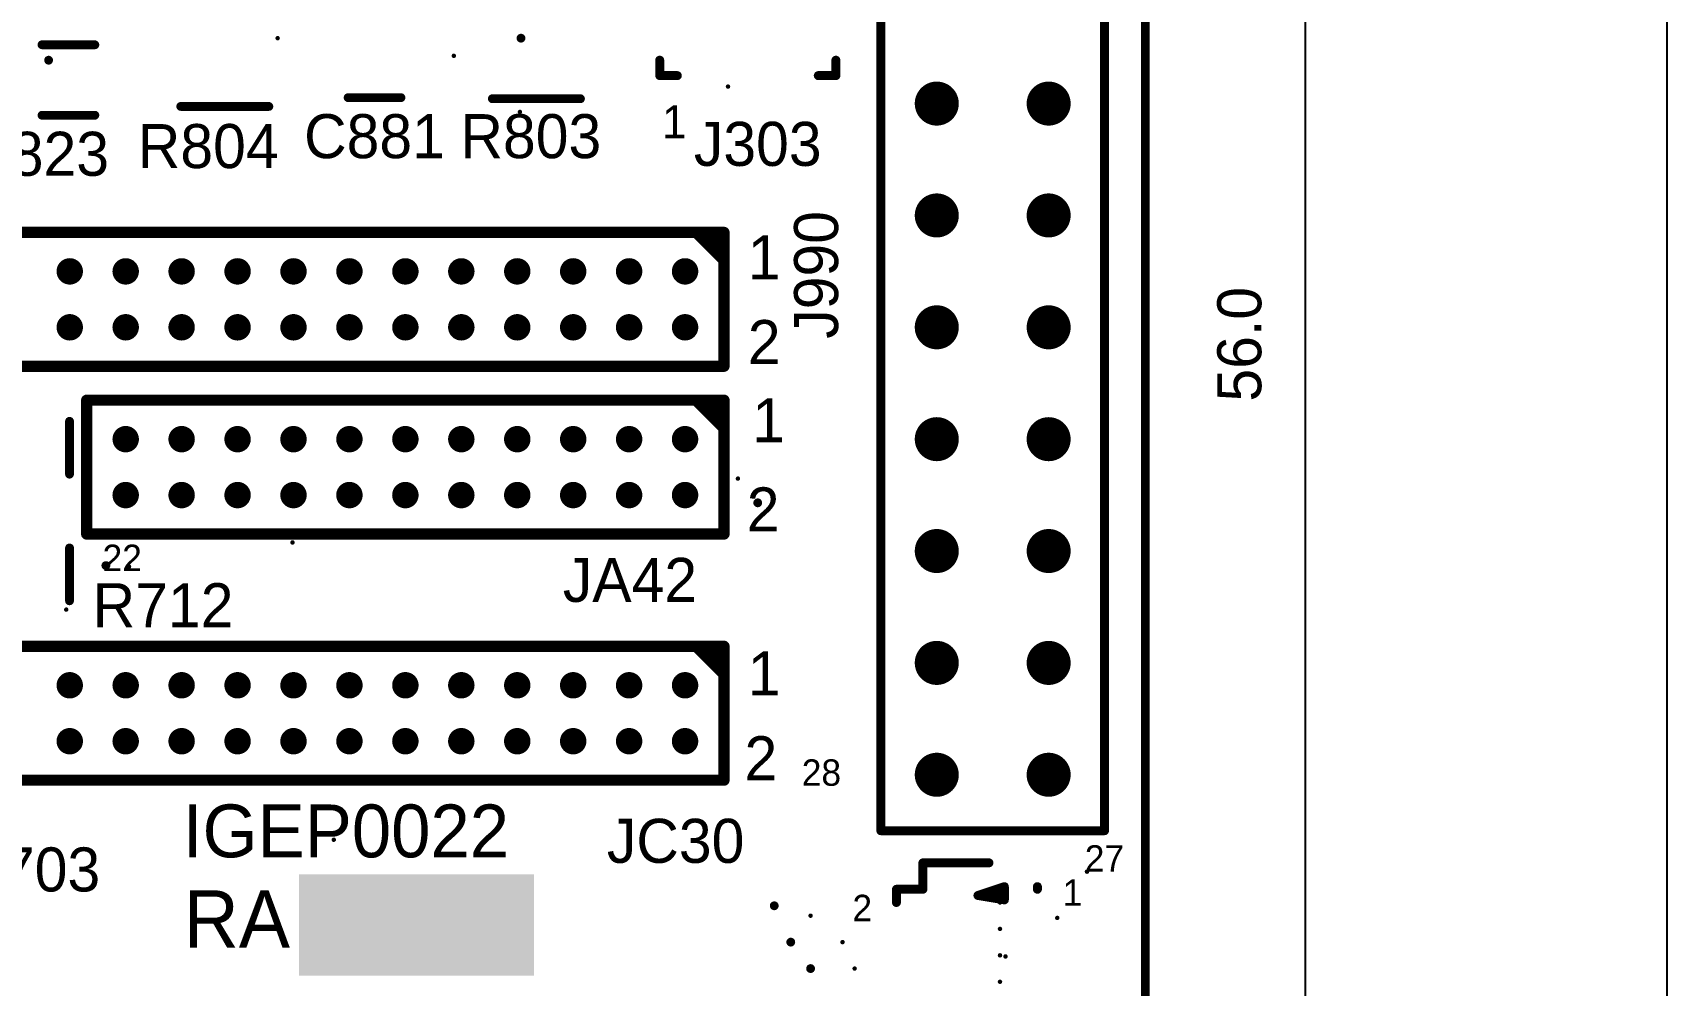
# Model space of a CAD drawing. Extents: x -22 to 197, y -17 to 116.
# Drawn here: x 159.79 to 196.9, y 28.71 to 50.34 of the extents above; entities that cross this region are included whole.
import ezdxf

# ---------------------------------------------------------------- set-up
doc = ezdxf.new("R2010")
doc.units = 0
doc.header["$MEASUREMENT"] = 0
doc.layers.get('0').update_dxf_attribs({"linetype": 'CONTINUOUS'})
doc.layers.get('DEFPOINTS').update_dxf_attribs({"linetype": 'CONTINUOUS'})
for name, color, linetype in [('DRILLDRAWING', 1, 'CONTINUOUS'), ('MECHANICAL1', 6, 'CONTINUOUS'), ('TOPOVERLAY', 2, 'CONTINUOUS')]:
    doc.layers.add(name, color=color, linetype=linetype)
doc.dimstyles.get("Standard").update_dxf_attribs({"dimtxt": 0.18, "dimasz": 0.18, "dimexe": 0.18, "dimexo": 0.0625, "dimgap": 0.09, "dimtad": 0, "dimtih": 1, "dimtoh": 1, "dimdec": 4, "dimzin": 0, "dimtxsty": 'STANDARD', "dimcen": 0.09, "dimazin": 3, "dimtfac": 1, "dimtdec": 4, "dimtofl": 0, "dimtmove": 0, "dimatfit": 3, "dimtolj": 1, "dimtzin": 0})

# ---------------------------------------------------------------- blocks, each defined once
blk = doc.blocks.new('*D7')
at = {"color": 0, "linetype": 'BYBLOCK'}
for p, q in [((181.812, 71.268), (189.69, 71.268)), ((188.69, 16.268), (188.69, 70.268)), ((181.812, 15.268), (189.69, 15.268))]:
    blk.add_line(p, q, dxfattribs=at)
for points in [[(188.523, 70.268), (188.856, 70.268), (188.69, 71.268)], [(188.523, 16.268), (188.856, 16.268), (188.69, 15.268)]]:
    blk.add_solid(points, dxfattribs=at)
at = {"layer": 'DEFPOINTS', "color": 0, "linetype": 'BYBLOCK'}
for p in [(181.75, 71.268), (188.69, 71.268), (181.75, 15.268)]:
    blk.add_point(p, dxfattribs=at)
at = {"color": 0, "linetype": 'BYBLOCK', "insert": (187.19, 43.268), "char_height": 1, "attachment_point": 5, "rotation": 90}
blk.add_mtext('\\A1;56.0', dxfattribs=at)

msp = doc.modelspace()

# ---------------------------------------------------------------- linework, layer by layer
at = {"linetype": 'CONTINUOUS'}
msp.add_lwpolyline([(-22.345, -16.637), (196.901, -16.637), (196.901, 115.701), (-22.345, 115.701)], close=True, dxfattribs=at)
at = {"layer": 'DRILLDRAWING', "const_width": 0.2}
msp.add_lwpolyline([(185.05, 11.268), (185.05, 75.268)], dxfattribs=at)
at = {"layer": 'DRILLDRAWING'}
for points, const_width in [([(165.325, 50.218, 1), (165.375, 50.218, 1)], 0.05), ([(170.825, 50.218, 1), (170.925, 50.218, 1)], 0.1), ([(160.1, 49.718, 1), (160.2, 49.718, 1)], 0.1), ([(169.325, 49.818, 1), (169.375, 49.818, 1)], 0.05), ([(175.55, 49.118, 1), (175.6, 49.118, 1)], 0.05), ([(180.065, 48.733, 1), (180.565, 48.733, 1)], 0.5), ([(182.605, 48.733, 1), (183.105, 48.733, 1)], 0.5), ([(170.825, 48.543, 1), (170.875, 48.543, 1)], 0.05), ([(180.065, 46.193, 1), (180.565, 46.193, 1)], 0.5), ([(182.605, 46.193, 1), (183.105, 46.193, 1)], 0.5), ([(160.48, 44.923, 1), (160.78, 44.923, 1)], 0.3), ([(161.75, 44.923, 1), (162.05, 44.923, 1)], 0.3), ([(163.02, 44.923, 1), (163.32, 44.923, 1)], 0.3), ([(164.29, 44.923, 1), (164.59, 44.923, 1)], 0.3), ([(165.56, 44.923, 1), (165.86, 44.923, 1)], 0.3), ([(166.83, 44.923, 1), (167.13, 44.923, 1)], 0.3), ([(168.1, 44.923, 1), (168.4, 44.923, 1)], 0.3), ([(169.37, 44.923, 1), (169.67, 44.923, 1)], 0.3), ([(170.64, 44.923, 1), (170.94, 44.923, 1)], 0.3), ([(171.91, 44.923, 1), (172.21, 44.923, 1)], 0.3), ([(173.18, 44.923, 1), (173.48, 44.923, 1)], 0.3), ([(174.45, 44.923, 1), (174.75, 44.923, 1)], 0.3), ([(160.48, 43.653, 1), (160.78, 43.653, 1)], 0.3), ([(161.75, 43.653, 1), (162.05, 43.653, 1)], 0.3), ([(163.02, 43.653, 1), (163.32, 43.653, 1)], 0.3), ([(164.29, 43.653, 1), (164.59, 43.653, 1)], 0.3), ([(165.56, 43.653, 1), (165.86, 43.653, 1)], 0.3), ([(166.83, 43.653, 1), (167.13, 43.653, 1)], 0.3), ([(168.1, 43.653, 1), (168.4, 43.653, 1)], 0.3), ([(169.37, 43.653, 1), (169.67, 43.653, 1)], 0.3), ([(170.64, 43.653, 1), (170.94, 43.653, 1)], 0.3), ([(171.91, 43.653, 1), (172.21, 43.653, 1)], 0.3), ([(173.18, 43.653, 1), (173.48, 43.653, 1)], 0.3), ([(174.45, 43.653, 1), (174.75, 43.653, 1)], 0.3), ([(180.065, 43.653, 1), (180.565, 43.653, 1)], 0.5), ([(182.605, 43.653, 1), (183.105, 43.653, 1)], 0.5), ([(180.065, 41.113, 1), (180.565, 41.113, 1)], 0.5), ([(182.605, 41.113, 1), (183.105, 41.113, 1)], 0.5), ([(161.75, 41.113, 1), (162.05, 41.113, 1)], 0.3), ([(163.02, 41.113, 1), (163.32, 41.113, 1)], 0.3), ([(164.29, 41.113, 1), (164.59, 41.113, 1)], 0.3), ([(165.56, 41.113, 1), (165.86, 41.113, 1)], 0.3), ([(166.83, 41.113, 1), (167.13, 41.113, 1)], 0.3), ([(168.1, 41.113, 1), (168.4, 41.113, 1)], 0.3), ([(169.37, 41.113, 1), (169.67, 41.113, 1)], 0.3), ([(170.64, 41.113, 1), (170.94, 41.113, 1)], 0.3), ([(171.91, 41.113, 1), (172.21, 41.113, 1)], 0.3), ([(173.18, 41.113, 1), (173.48, 41.113, 1)], 0.3), ([(174.45, 41.113, 1), (174.75, 41.113, 1)], 0.3), ([(161.75, 39.843, 1), (162.05, 39.843, 1)], 0.3), ([(163.02, 39.843, 1), (163.32, 39.843, 1)], 0.3), ([(164.29, 39.843, 1), (164.59, 39.843, 1)], 0.3), ([(165.56, 39.843, 1), (165.86, 39.843, 1)], 0.3), ([(166.83, 39.843, 1), (167.13, 39.843, 1)], 0.3), ([(168.1, 39.843, 1), (168.4, 39.843, 1)], 0.3), ([(169.37, 39.843, 1), (169.67, 39.843, 1)], 0.3), ([(170.64, 39.843, 1), (170.94, 39.843, 1)], 0.3), ([(171.91, 39.843, 1), (172.21, 39.843, 1)], 0.3), ([(173.18, 39.843, 1), (173.48, 39.843, 1)], 0.3), ([(174.45, 39.843, 1), (174.75, 39.843, 1)], 0.3), ([(175.775, 40.218, 1), (175.825, 40.218, 1)], 0.05), ([(176.2, 39.668, 1), (176.3, 39.668, 1)], 0.1), ([(180.065, 38.573, 1), (180.565, 38.573, 1)], 0.5), ([(182.605, 38.573, 1), (183.105, 38.573, 1)], 0.5), ([(165.662, 38.768, 1), (165.712, 38.768, 1)], 0.05), ([(161.4, 38.243, 1), (161.5, 38.243, 1)], 0.1), ([(161.95, 38.218, 1), (162, 38.218, 1)], 0.05), ([(160.525, 37.243, 1), (160.575, 37.243, 1)], 0.05), ([(180.065, 36.033, 1), (180.565, 36.033, 1)], 0.5), ([(182.605, 36.033, 1), (183.105, 36.033, 1)], 0.5), ([(160.48, 35.525, 1), (160.78, 35.525, 1)], 0.3), ([(161.75, 35.525, 1), (162.05, 35.525, 1)], 0.3), ([(163.02, 35.525, 1), (163.32, 35.525, 1)], 0.3), ([(164.29, 35.525, 1), (164.59, 35.525, 1)], 0.3), ([(165.56, 35.525, 1), (165.86, 35.525, 1)], 0.3), ([(166.83, 35.525, 1), (167.13, 35.525, 1)], 0.3), ([(168.1, 35.525, 1), (168.4, 35.525, 1)], 0.3), ([(169.37, 35.525, 1), (169.67, 35.525, 1)], 0.3), ([(170.64, 35.525, 1), (170.94, 35.525, 1)], 0.3), ([(171.91, 35.525, 1), (172.21, 35.525, 1)], 0.3), ([(173.18, 35.525, 1), (173.48, 35.525, 1)], 0.3), ([(174.45, 35.525, 1), (174.75, 35.525, 1)], 0.3), ([(160.48, 34.255, 1), (160.78, 34.255, 1)], 0.3), ([(161.75, 34.255, 1), (162.05, 34.255, 1)], 0.3), ([(163.02, 34.255, 1), (163.32, 34.255, 1)], 0.3), ([(164.29, 34.255, 1), (164.59, 34.255, 1)], 0.3), ([(165.56, 34.255, 1), (165.86, 34.255, 1)], 0.3), ([(166.83, 34.255, 1), (167.13, 34.255, 1)], 0.3), ([(168.1, 34.255, 1), (168.4, 34.255, 1)], 0.3), ([(169.37, 34.255, 1), (169.67, 34.255, 1)], 0.3), ([(170.64, 34.255, 1), (170.94, 34.255, 1)], 0.3), ([(171.91, 34.255, 1), (172.21, 34.255, 1)], 0.3), ([(173.18, 34.255, 1), (173.48, 34.255, 1)], 0.3), ([(174.45, 34.255, 1), (174.75, 34.255, 1)], 0.3), ([(180.065, 33.493, 1), (180.565, 33.493, 1)], 0.5), ([(182.605, 33.493, 1), (183.105, 33.493, 1)], 0.5), ([(166.6, 32.018, 1), (166.65, 32.018, 1)], 0.05), ([(183.7, 31.293, 1), (183.75, 31.293, 1)], 0.05), ([(176.575, 30.518, 1), (176.675, 30.518, 1)], 0.1), ([(181.725, 30.593, 1), (181.775, 30.593, 1)], 0.05), ([(177.425, 30.293, 1), (177.475, 30.293, 1)], 0.05), ([(183.025, 30.243, 1), (183.075, 30.243, 1)], 0.05), ([(176.95, 29.693, 1), (177.05, 29.693, 1)], 0.1), ([(178.15, 29.693, 1), (178.2, 29.693, 1)], 0.05), ([(181.725, 29.993, 1), (181.775, 29.993, 1)], 0.05), ([(181.725, 29.393, 1), (181.775, 29.393, 1)], 0.05), ([(181.85, 29.368, 1), (181.9, 29.368, 1)], 0.05), ([(177.4, 29.093, 1), (177.5, 29.093, 1)], 0.1), ([(178.425, 29.093, 1), (178.475, 29.093, 1)], 0.05), ([(181.725, 28.793, 1), (181.775, 28.793, 1)], 0.05)]:
    msp.add_lwpolyline(points, format="xyb", close=True, dxfattribs=dict(at, const_width=const_width))
at = {"layer": 'MECHANICAL1', "const_width": 0.2}
msp.add_lwpolyline([(185.05, 11.268), (185.05, 75.268)], dxfattribs=at)
at = {"layer": 'TOPOVERLAY'}
for points, const_width in [([(179.045, 32.223), (179.045, 67.783)], 0.203), ([(184.125, 32.223), (184.125, 67.783)], 0.203), ([(160, 50.068), (161.2, 50.068)], 0.2), ([(174.025, 49.368), (174.025, 49.718)], 0.203), ([(178.025, 49.368), (178.025, 49.718)], 0.203), ([(174.025, 49.368), (174.425, 49.368)], 0.203), ([(177.625, 49.368), (178.025, 49.368)], 0.203), ([(163.15, 48.668), (165.15, 48.668)], 0.2), ([(166.95, 48.868), (168.15, 48.868)], 0.2), ([(170.225, 48.843), (172.225, 48.843)], 0.2), ([(160, 48.468), (161.2, 48.468)], 0.2), ([(157.205, 45.808), (175.485, 45.808)], 0.254), ([(174.85, 45.808), (175.485, 45.173)], 0.254), ([(175.1, 45.808), (175.485, 45.423)], 0.254), ([(175.485, 42.768), (175.485, 45.808)], 0.254), ([(157.205, 42.768), (175.485, 42.768)], 0.254), ([(161.015, 38.958), (161.015, 41.998)], 0.254), ([(161.015, 41.998), (175.485, 41.998)], 0.254), ([(174.85, 41.998), (175.485, 41.363)], 0.254), ([(175.1, 41.998), (175.485, 41.613)], 0.254), ([(175.485, 38.958), (175.485, 41.998)], 0.254), ([(160.625, 40.318), (160.625, 41.518)], 0.2), ([(161.015, 38.958), (175.485, 38.958)], 0.254), ([(160.625, 37.443), (160.625, 38.643)], 0.2), ([(155.935, 36.41), (175.485, 36.41)], 0.254), ([(174.85, 36.41), (175.485, 35.775)], 0.254), ([(175.1, 36.41), (175.485, 36.025)], 0.254), ([(175.485, 33.37), (175.485, 36.41)], 0.254), ([(155.935, 33.37), (175.485, 33.37)], 0.254), ([(179.045, 32.223), (184.125, 32.223)], 0.203), ([(180, 31.493), (181.5, 31.493)], 0.203), ([(180, 30.893), (180, 31.493)], 0.203), ([(179.4, 30.593), (179.4, 30.893)], 0.203), ([(179.4, 30.893), (180, 30.893)], 0.203), ([(181.25, 30.753), (181.85, 30.953)], 0.203), ([(181.25, 30.753), (181.85, 30.653)], 0.203), ([(181.71, 30.753), (181.71, 30.813)], 0.203), ([(181.85, 30.653), (181.85, 30.953)], 0.203), ([(182.6, 30.893), (182.6, 30.953)], 0.203)]:
    msp.add_lwpolyline(points, dxfattribs=dict(at, const_width=const_width))
for points, const_width in [([(159.95, 50.068, 1), (160.05, 50.068, 1)], 0.1), ([(161.15, 50.068, 1), (161.25, 50.068, 1)], 0.1), ([(173.974, 49.718, 1), (174.075, 49.718, 1)], 0.102), ([(177.974, 49.718, 1), (178.075, 49.718, 1)], 0.102), ([(173.974, 49.368, 1), (174.075, 49.368, 1)], 0.102), ([(173.974, 49.368, 1), (174.075, 49.368, 1)], 0.102), ([(174.374, 49.368, 1), (174.475, 49.368, 1)], 0.102), ([(177.574, 49.368, 1), (177.675, 49.368, 1)], 0.102), ([(177.974, 49.368, 1), (178.075, 49.368, 1)], 0.102), ([(177.974, 49.368, 1), (178.075, 49.368, 1)], 0.102), ([(163.1, 48.668, 1), (163.2, 48.668, 1)], 0.1), ([(165.1, 48.668, 1), (165.2, 48.668, 1)], 0.1), ([(166.9, 48.868, 1), (167, 48.868, 1)], 0.1), ([(168.1, 48.868, 1), (168.2, 48.868, 1)], 0.1), ([(170.175, 48.843, 1), (170.275, 48.843, 1)], 0.1), ([(172.175, 48.843, 1), (172.275, 48.843, 1)], 0.1), ([(159.95, 48.468, 1), (160.05, 48.468, 1)], 0.1), ([(161.15, 48.468, 1), (161.25, 48.468, 1)], 0.1), ([(174.786, 45.808, 1), (174.913, 45.808, 1)], 0.127), ([(175.036, 45.808, 1), (175.163, 45.808, 1)], 0.127), ([(175.421, 45.808, 1), (175.548, 45.808, 1)], 0.127), ([(175.421, 45.808, 1), (175.548, 45.808, 1)], 0.127), ([(175.421, 45.423, 1), (175.548, 45.423, 1)], 0.127), ([(175.421, 45.173, 1), (175.548, 45.173, 1)], 0.127), ([(175.421, 42.768, 1), (175.548, 42.768, 1)], 0.127), ([(175.421, 42.768, 1), (175.548, 42.768, 1)], 0.127), ([(160.951, 41.998, 1), (161.078, 41.998, 1)], 0.127), ([(160.951, 41.998, 1), (161.078, 41.998, 1)], 0.127), ([(174.786, 41.998, 1), (174.913, 41.998, 1)], 0.127), ([(175.036, 41.998, 1), (175.163, 41.998, 1)], 0.127), ([(175.421, 41.998, 1), (175.548, 41.998, 1)], 0.127), ([(175.421, 41.998, 1), (175.548, 41.998, 1)], 0.127), ([(160.575, 41.518, 1), (160.675, 41.518, 1)], 0.1), ([(175.421, 41.613, 1), (175.548, 41.613, 1)], 0.127), ([(175.421, 41.363, 1), (175.548, 41.363, 1)], 0.127), ([(160.575, 40.318, 1), (160.675, 40.318, 1)], 0.1), ([(160.951, 38.958, 1), (161.078, 38.958, 1)], 0.127), ([(160.951, 38.958, 1), (161.078, 38.958, 1)], 0.127), ([(175.421, 38.958, 1), (175.548, 38.958, 1)], 0.127), ([(175.421, 38.958, 1), (175.548, 38.958, 1)], 0.127), ([(160.575, 38.643, 1), (160.675, 38.643, 1)], 0.1), ([(160.575, 37.443, 1), (160.675, 37.443, 1)], 0.1), ([(174.786, 36.41, 1), (174.913, 36.41, 1)], 0.127), ([(175.036, 36.41, 1), (175.163, 36.41, 1)], 0.127), ([(175.421, 36.41, 1), (175.548, 36.41, 1)], 0.127), ([(175.421, 36.41, 1), (175.548, 36.41, 1)], 0.127), ([(175.421, 36.025, 1), (175.548, 36.025, 1)], 0.127), ([(175.421, 35.775, 1), (175.548, 35.775, 1)], 0.127), ([(175.421, 33.37, 1), (175.548, 33.37, 1)], 0.127), ([(175.421, 33.37, 1), (175.548, 33.37, 1)], 0.127), ([(178.994, 32.223, 1), (179.095, 32.223, 1)], 0.102), ([(178.994, 32.223, 1), (179.095, 32.223, 1)], 0.102), ([(184.074, 32.223, 1), (184.175, 32.223, 1)], 0.102), ([(184.074, 32.223, 1), (184.175, 32.223, 1)], 0.102), ([(179.949, 31.493, 1), (180.05, 31.493, 1)], 0.102), ([(179.949, 31.493, 1), (180.05, 31.493, 1)], 0.102), ([(181.449, 31.493, 1), (181.55, 31.493, 1)], 0.102), ([(179.349, 30.893, 1), (179.45, 30.893, 1)], 0.102), ([(179.349, 30.893, 1), (179.45, 30.893, 1)], 0.102), ([(179.949, 30.893, 1), (180.05, 30.893, 1)], 0.102), ([(179.949, 30.893, 1), (180.05, 30.893, 1)], 0.102), ([(181.199, 30.753, 1), (181.3, 30.753, 1)], 0.102), ([(181.199, 30.753, 1), (181.3, 30.753, 1)], 0.102), ([(181.659, 30.813, 1), (181.76, 30.813, 1)], 0.102), ([(181.659, 30.753, 1), (181.76, 30.753, 1)], 0.102), ([(181.799, 30.953, 1), (181.9, 30.953, 1)], 0.102), ([(181.799, 30.953, 1), (181.9, 30.953, 1)], 0.102), ([(182.549, 30.953, 1), (182.65, 30.953, 1)], 0.102), ([(182.549, 30.893, 1), (182.65, 30.893, 1)], 0.102), ([(179.349, 30.593, 1), (179.45, 30.593, 1)], 0.102), ([(181.799, 30.653, 1), (181.9, 30.653, 1)], 0.102), ([(181.799, 30.653, 1), (181.9, 30.653, 1)], 0.102)]:
    msp.add_lwpolyline(points, format="xyb", close=True, dxfattribs=dict(at, const_width=const_width))
msp.add_solid([(165.833, 28.934), (171.167, 28.934), (165.833, 31.234), (171.167, 31.234)], dxfattribs=at)

# ---------------------------------------------------------------- texts
for s, height, rotation, p in [('1', 0.75, 360, (174.075, 47.943)), ('R804', 1, 360, (162.175, 47.268)), ('C881', 1, 360, (165.95, 47.493)), ('R803', 1, 360, (169.5, 47.493)), ('J303', 1, 360, (174.8, 47.318)), ('C823', 1, 360, (158.325, 47.093)), ('J990', 1, 90, (178.075, 43.393)), ('R712', 1, 360, (161.15, 36.843)), ('28', 0.6, 360, (177.25, 33.243)), ('IGEP0022', 1.2, 360, (163.2, 31.618)), ('U703', 1, 360, (158.125, 30.843)), ('27', 0.6, 360, (183.675, 31.293)), ('RA', 1.3, 360, (163.214, 29.569)), ('1', 0.6, 360, (183.175, 30.518)), ('2', 0.6, 360, (178.4, 30.168))]:
    msp.add_text(s, height=height, rotation=rotation, dxfattribs=at).set_placement(p)
for s, height, p in [('1', 1, (176.025, 44.743)), ('2', 1, (176.025, 42.818)), ('1', 1, (176.125, 41.043)), ('2', 1, (176, 39.018)), ('22', 0.6, (161.375, 38.118)), ('JA42', 1, (171.825, 37.418)), ('1', 1, (176.025, 35.293)), ('2', 1, (175.95, 33.368)), ('JC30', 1, (172.825, 31.493))]:
    msp.add_text(s, height=height, dxfattribs=at).set_placement(p)

# ---------------------------------------------------------------- dimensions: what is measured, and where the dimension line sits
at = {"linetype": 'CONTINUOUS'}
dim = msp.add_linear_dim(base=(188.69, 71.268), p1=(181.75, 15.268), p2=(181.75, 71.268), angle=90, dimstyle='STANDARD', override={"dimtxt": 1, "dimasz": 1, "dimexe": 1, "dimgap": 1, "dimtad": 1, "dimtih": 0, "dimtoh": 0, "dimdec": 1, "dimtdec": 1, "dimtofl": 1}, dxfattribs=at)
dim.commit()
dim.dimension.update_dxf_attribs({"geometry": '*D7', "text_midpoint": (187.19, 43.268)})

doc.saveas('drawing.dxf')
